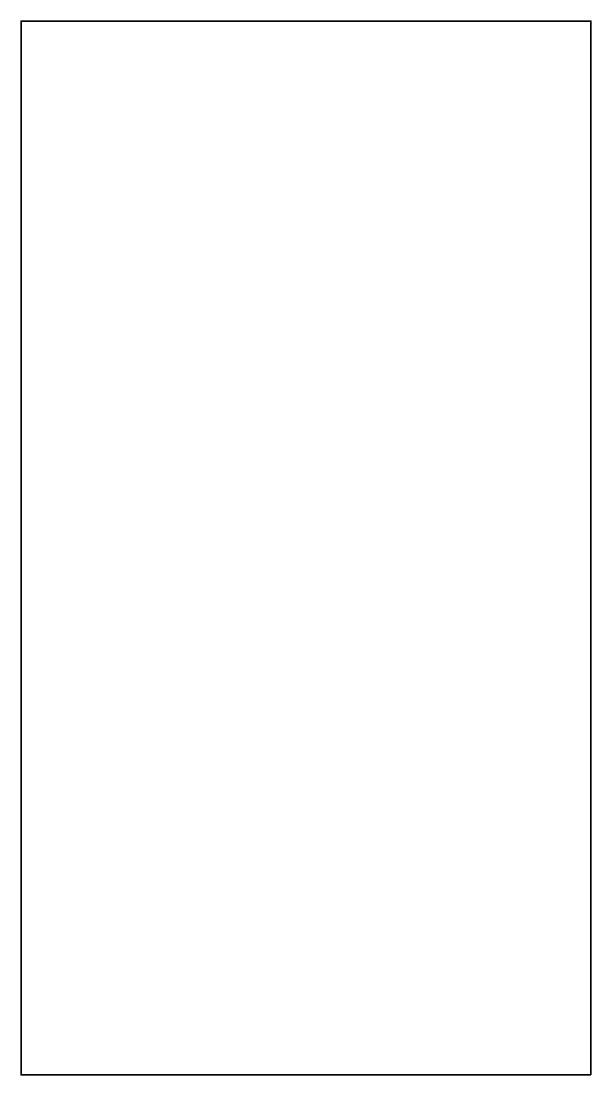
# Model space of a CAD drawing. Header units: inches. Extents: x -95 to 1164, y -2309 to 19.
import ezdxf

# ---------------------------------------------------------------- set-up
doc = ezdxf.new("R2010")
doc.units = ezdxf.units.IN
doc.header["$MEASUREMENT"] = 0
doc.layers.add('Thru-cut', color=7, linetype='Continuous')

msp = doc.modelspace()

# ---------------------------------------------------------------- linework, layer by layer
at = {"layer": 'Thru-cut', "color": 142, "lineweight": 35, "true_color": 0x009ee3}
msp.add_lwpolyline([(1164, -2308.8), (-95.4, -2308.8), (-95.4, 19.1), (1164, 19.1), (1164, -2308.8)], dxfattribs=at)

doc.saveas('drawing.dxf')
